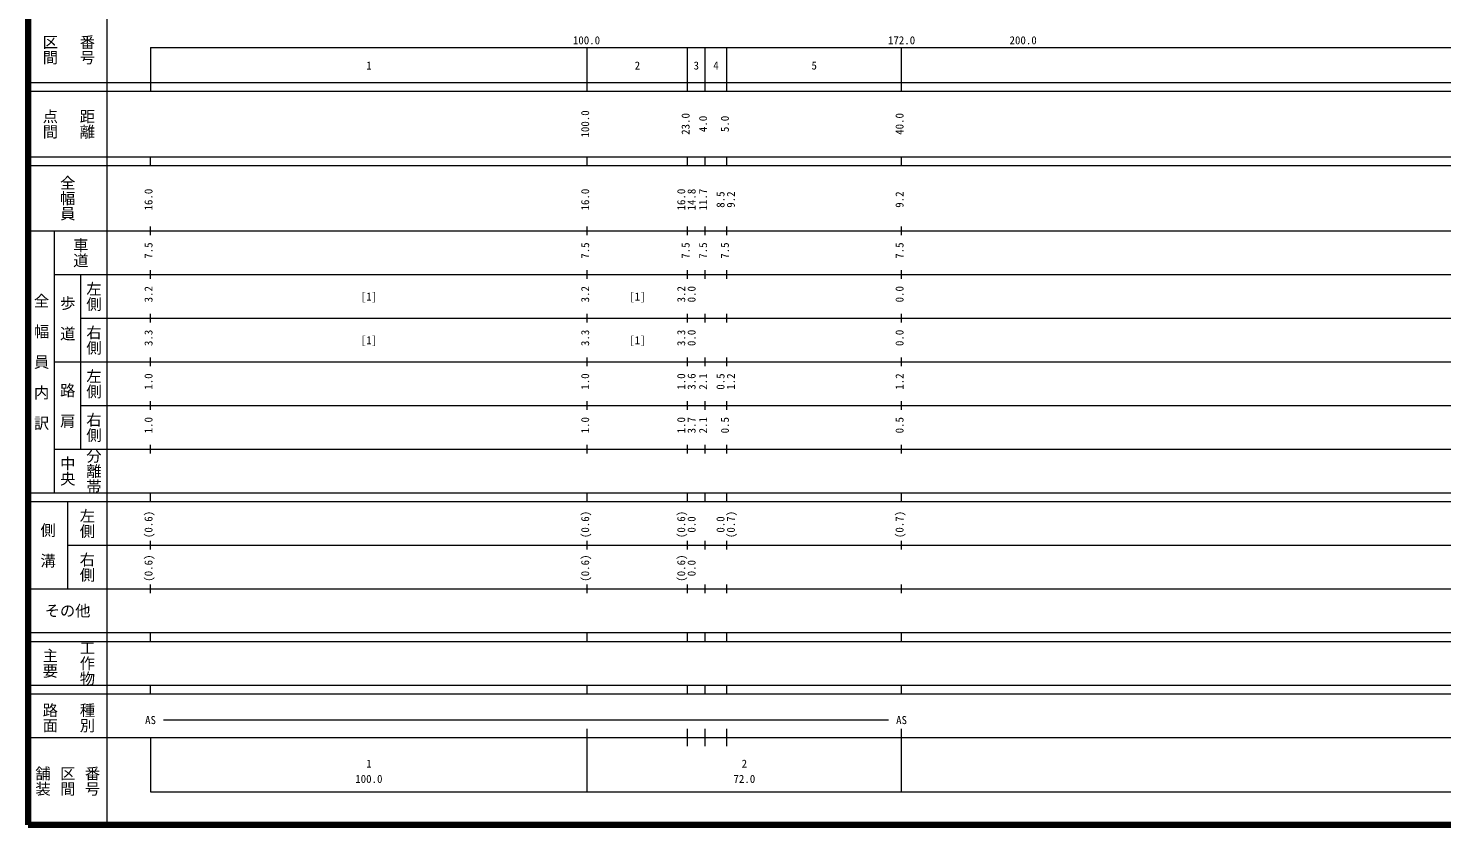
# Model space of a CAD drawing. Units: millimetres on the paper, enlarged 1000 times. Extents: x 40000 to 680000, y 20000 to 380000.
# Drawn here: x 40000 to 363711, y 20000 to 202409 of the extents above; entities that cross this region are included whole.
import ezdxf
from ezdxf.enums import TextEntityAlignment as Align

# ---------------------------------------------------------------- set-up
doc = ezdxf.new("R2010")
doc.units = ezdxf.units.MM
doc.header["$LTSCALE"] = 1000
doc.layers.add('M-TTL', color=2, linetype='Continuous', lineweight=140)
doc.layers.add('M-TTL-BAND', color=7, linetype='Continuous', lineweight=13)
doc.styles.add('@ＭＳ ゴシック', font='')
doc.styles.add('ＭＳ ゴシック', font='')
doc.styles.get('@ＭＳ ゴシック').set_extended_font_data('@MS Gothic')
doc.styles.get('ＭＳ ゴシック').set_extended_font_data('MS Gothic')

msp = doc.modelspace()

# ---------------------------------------------------------------- linework, layer by layer
at = {"layer": 'M-TTL'}
for p, q in [((40000, 380000), (40000, 20000)), ((40000, 20000), (680000, 20000))]:
    msp.add_line(p, q, dxfattribs=at)
at = {"layer": 'M-TTL-BAND'}
for p, q in [((58000, 370000), (58000, 20000)), ((68000, 198000), (579000, 198000)), ((68000, 198000), (68000, 188000)), ((168000, 188000), (168000, 198000)), ((191000, 188000), (191000, 198000)), ((195000, 188000), (195000, 198000)), ((200000, 188000), (200000, 198000)), ((240000, 188000), (240000, 198000)), ((40000, 190000), (579000, 190000)), ((40000, 188000), (579000, 188000)), ((40000, 173000), (579000, 173000)), ((68000, 171000), (68000, 173000)), ((168000, 171000), (168000, 173000)), ((191000, 171000), (191000, 173000)), ((195000, 171000), (195000, 173000)), ((200000, 171000), (200000, 173000)), ((240000, 171000), (240000, 173000)), ((40000, 171000), (579000, 171000)), ((40000, 156000), (579000, 156000)), ((46000, 96000), (46000, 156000)), ((68000, 155000), (68000, 157000)), ((168000, 155000), (168000, 157000)), ((191000, 155000), (191000, 157000)), ((195000, 155000), (195000, 157000)), ((200000, 155000), (200000, 157000)), ((240000, 155000), (240000, 157000)), ((46000, 146000), (579000, 146000)), ((52000, 146000), (52000, 106000)), ((68000, 145000), (68000, 147000)), ((168000, 145000), (168000, 147000)), ((191000, 145000), (191000, 147000)), ((195000, 145000), (195000, 147000)), ((200000, 145000), (200000, 147000)), ((240000, 145000), (240000, 147000)), ((52000, 136000), (579000, 136000)), ((68000, 135000), (68000, 137000)), ((168000, 135000), (168000, 137000)), ((191000, 135000), (191000, 137000)), ((195000, 135000), (195000, 137000)), ((200000, 135000), (200000, 137000)), ((240000, 135000), (240000, 137000)), ((68000, 125000), (68000, 127000)), ((168000, 125000), (168000, 127000)), ((191000, 125000), (191000, 127000)), ((195000, 125000), (195000, 127000)), ((200000, 125000), (200000, 127000)), ((240000, 125000), (240000, 127000)), ((46000, 126000), (579000, 126000)), ((68000, 115000), (68000, 117000)), ((168000, 115000), (168000, 117000)), ((191000, 115000), (191000, 117000)), ((195000, 115000), (195000, 117000)), ((200000, 115000), (200000, 117000)), ((240000, 115000), (240000, 117000)), ((52000, 116000), (579000, 116000)), ((68000, 105000), (68000, 107000)), ((168000, 105000), (168000, 107000)), ((191000, 105000), (191000, 107000)), ((195000, 105000), (195000, 107000)), ((200000, 105000), (200000, 107000)), ((240000, 105000), (240000, 107000)), ((46000, 106000), (579000, 106000)), ((40000, 96000), (579000, 96000)), ((40000, 94000), (579000, 94000)), ((49000, 94000), (49000, 74000)), ((68000, 94000), (68000, 96000)), ((168000, 94000), (168000, 96000)), ((191000, 94000), (191000, 96000)), ((195000, 94000), (195000, 96000)), ((200000, 94000), (200000, 96000)), ((240000, 94000), (240000, 96000)), ((68000, 83000), (68000, 85000)), ((168000, 83000), (168000, 85000)), ((191000, 83000), (191000, 85000)), ((195000, 83000), (195000, 85000)), ((200000, 83000), (200000, 85000)), ((240000, 83000), (240000, 85000)), ((49000, 84000), (579000, 84000)), ((68000, 73000), (68000, 75000)), ((168000, 73000), (168000, 75000)), ((191000, 73000), (191000, 75000)), ((195000, 73000), (195000, 75000)), ((200000, 73000), (200000, 75000)), ((240000, 73000), (240000, 75000)), ((40000, 74000), (579000, 74000)), ((40000, 64000), (579000, 64000)), ((40000, 62000), (579000, 62000)), ((68000, 62000), (68000, 64000)), ((168000, 62000), (168000, 64000)), ((191000, 62000), (191000, 64000)), ((195000, 62000), (195000, 64000)), ((200000, 62000), (200000, 64000)), ((240000, 62000), (240000, 64000)), ((40000, 52000), (579000, 52000)), ((68000, 50000), (68000, 52000)), ((168000, 50000), (168000, 52000)), ((191000, 50000), (191000, 52000)), ((195000, 50000), (195000, 52000)), ((200000, 50000), (200000, 52000)), ((240000, 50000), (240000, 52000)), ((40000, 50000), (579000, 50000)), ((71000, 44000), (237000, 44000)), ((40000, 40000), (579000, 40000)), ((68000, 40000), (68000, 27500)), ((168000, 27500), (168000, 42000)), ((191000, 38000), (191000, 42000)), ((195000, 38000), (195000, 42000)), ((200000, 38000), (200000, 42000)), ((240000, 27500), (240000, 42000)), ((68000, 27500), (579000, 27500))]:
    msp.add_line(p, q, dxfattribs=at)

# ---------------------------------------------------------------- texts
at = {"layer": 'M-TTL-BAND', "style": '@ＭＳ ゴシック'}
for s, p in [('番号', (53500, 197500)), ('区間', (45000, 197500)), ('点間', (45000, 180500)), ('距離', (53500, 180500)), ('全幅員', (49000, 163500)), ('車道', (52000, 151000)), ('左側', (55000, 141000)), ('全\u3000幅\u3000員\u3000内\u3000訳', (43000, 126000)), ('歩\u3000道', (49000, 136000)), ('右側', (55000, 131000)), ('左側', (55000, 121000)), ('路\u3000肩', (49000, 116000)), ('右側', (55000, 111000)), ('中央', (49000, 101000)), ('分離帯', (55000, 101000)), ('左側', (53500, 89000)), ('側\u3000溝', (44500, 84000)), ('右側', (53500, 79000)), ('工作物', (53500, 57000)), ('主要', (45000, 57000)), ('路面', (45000, 44500)), ('種別', (53500, 44500)), ('舗装', (43333, 30000)), ('区間', (49000, 30000)), ('番号', (54667, 30000))]:
    msp.add_text(s, height=2566, rotation=270, dxfattribs=at).set_placement(p, align=Align.MIDDLE_CENTER)
at = {"layer": 'M-TTL-BAND', "style": 'ＭＳ ゴシック'}
for s, p in [('100.0', (167844, 198195)), ('172.0', (240000, 198195)), ('200.0', (267844, 198195)), ('1', (118000, 192405)), ('2', (179500, 192405)), ('3', (193000, 192405)), ('4', (197500, 192405)), ('5', (220000, 192405)), ('[1]', (118000, 139500)), ('[1]', (179500, 139500)), ('[1]', (118000, 129500)), ('[1]', (179500, 129500)), ('AS', (68000, 42500)), ('AS', (240000, 42500)), ('1', (118000, 32523)), ('2', (204000, 32523)), ('100.0', (118000, 29033)), ('72.0', (204000, 29033))]:
    msp.add_text(s, height=1833, dxfattribs=at).set_placement(p, align=Align.BOTTOM_CENTER)
for s, p in [('100.0', (169000, 180500)), ('23.0', (192000, 180500)), ('4.0', (196000, 180500)), ('5.0', (201000, 180500)), ('40.0', (241000, 180500)), ('16.0', (69000, 163174)), ('16.0', (169000, 163174)), ('16.0', (191000, 163174)), ('14.8', (193370, 163174)), ('11.7', (196000, 163174)), ('8.5', (200000, 163174)), ('9.2', (202370, 163174)), ('9.2', (241000, 163174)), ('7.5', (69000, 151500)), ('7.5', (169000, 151500)), ('7.5', (192000, 151500)), ('7.5', (196000, 151500)), ('7.5', (201000, 151500)), ('7.5', (241000, 151500)), ('3.2', (69000, 141500)), ('3.2', (169000, 141500)), ('3.2', (191000, 141500)), ('0.0', (193370, 141500)), ('0.0', (241000, 141500)), ('3.3', (69000, 131500)), ('3.3', (169000, 131500)), ('3.3', (191000, 131500)), ('0.0', (193370, 131500)), ('0.0', (241000, 131500)), ('1.0', (69000, 121500)), ('1.0', (169000, 121500)), ('1.0', (191000, 121500)), ('3.6', (193370, 121500)), ('2.1', (196000, 121500)), ('0.5', (200000, 121500)), ('1.2', (202370, 121500)), ('1.2', (241000, 121500)), ('1.0', (69000, 111500)), ('1.0', (169000, 111500)), ('1.0', (191000, 111500)), ('3.7', (193370, 111500)), ('2.1', (196000, 111500)), ('0.5', (201000, 111500)), ('0.5', (241000, 111500)), ('(0.6)', (69000, 88764)), ('(0.6)', (169000, 88764)), ('(0.6)', (191000, 88764)), ('(0.7)', (202370, 88764)), ('(0.7)', (241000, 88764)), ('0.0', (193370, 88764)), ('0.0', (200000, 88764)), ('(0.6)', (69000, 78764)), ('(0.6)', (169000, 78764)), ('(0.6)', (191000, 78764)), ('0.0', (193370, 78764))]:
    msp.add_text(s, height=1833, rotation=90, dxfattribs=at).set_placement(p, align=Align.BOTTOM_CENTER)
msp.add_text('その他', height=2566, dxfattribs=at).set_placement((49000, 69000), align=Align.MIDDLE_CENTER)

doc.saveas('drawing.dxf')
